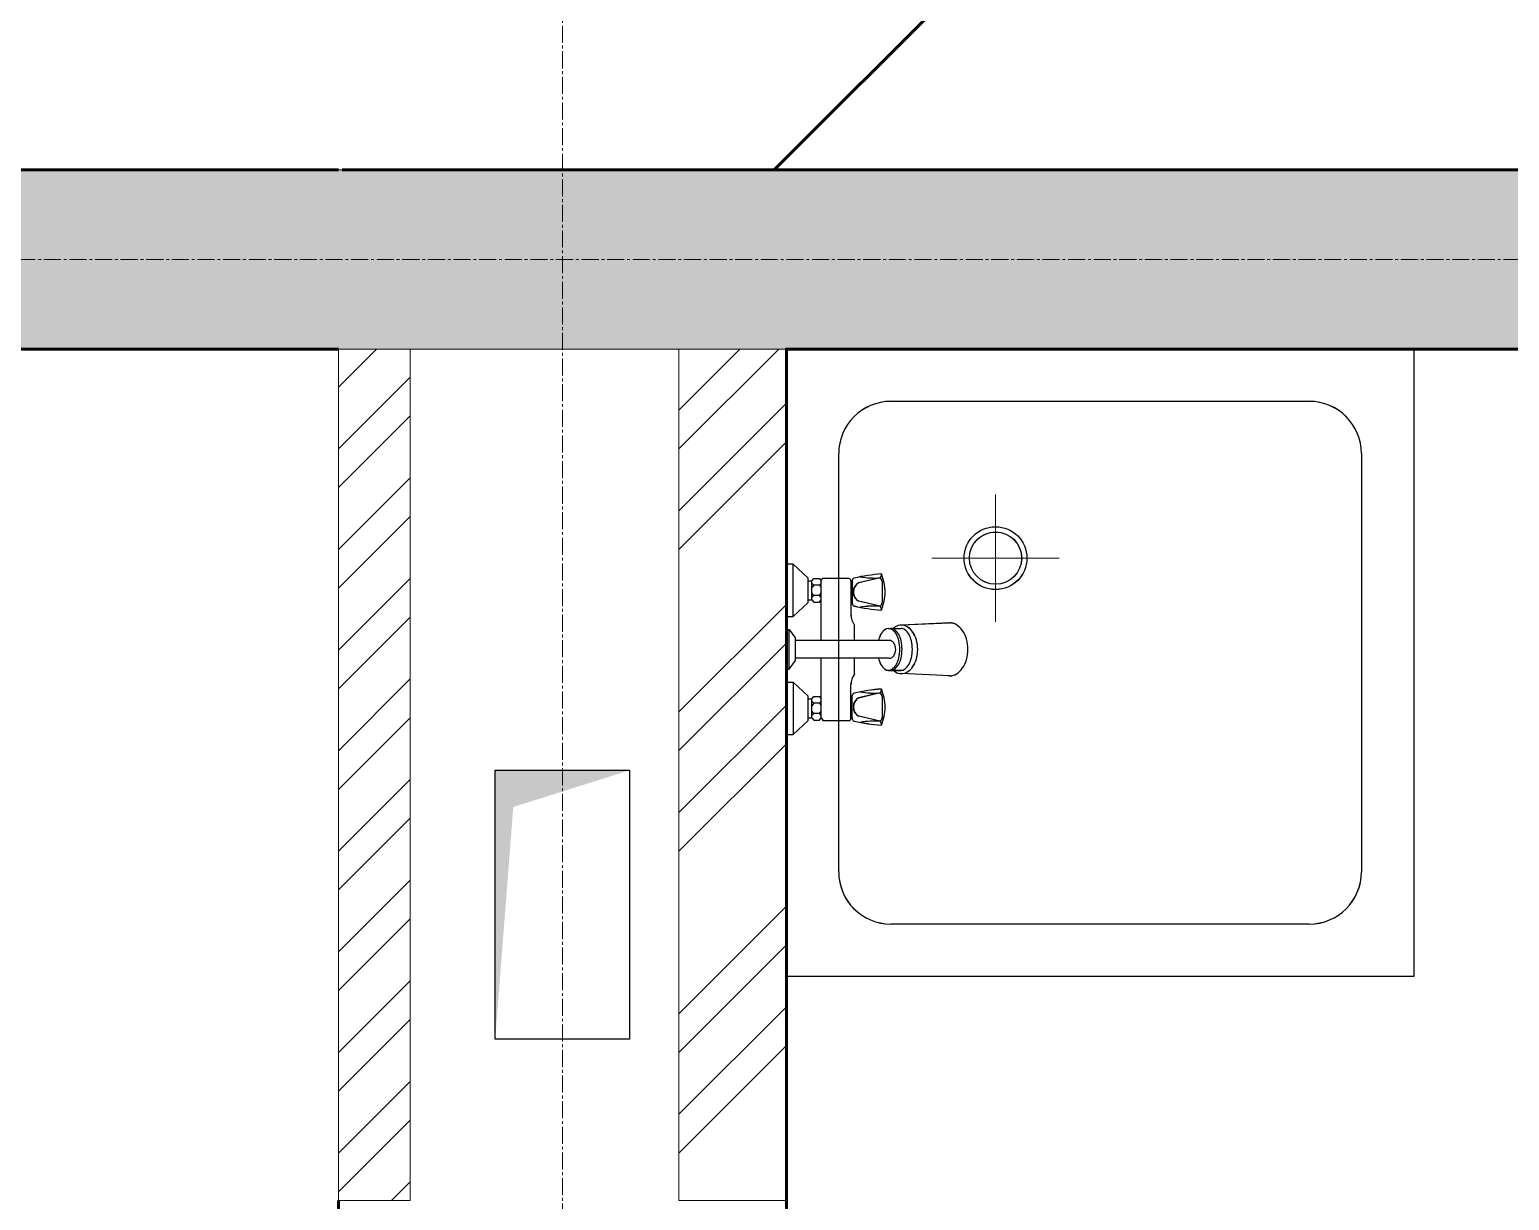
# Model space of a CAD drawing. Header units: millimetres. Extents: x 470010 to 1231400, y -134005 to 421770.
# Drawn here: x 705879 to 707530, y -6161 to -4855 of the extents above; entities that cross this region are included whole.
import ezdxf
from ezdxf.enums import TextEntityAlignment as Align

# ---------------------------------------------------------------- set-up
doc = ezdxf.new("R2010")
doc.units = ezdxf.units.MM
doc.linetypes.add('CENTER2', pattern=[28.575, 19.05, -3.175, 3.175, -3.175])
doc.layers.get('Defpoints').update_dxf_attribs({"color": 140})
for name, color, linetype, lineweight in [('0) шп потолок', 3, 'Continuous', 60), ('АР_Стены кирпич', 32, 'Continuous', 20), ('АР_Стены ПЕНОблок', 52, 'Continuous', 20), ('АР_Штриховка', 8, 'Continuous', 0)]:
    doc.layers.add(name, color=color, linetype=linetype, lineweight=lineweight)
doc.layers.add('РД_Оси_100', color=7, linetype='Continuous', lineweight=0, true_color=0x525252)
doc.styles.add('style1', font='ARIALN.TTF')

# ---------------------------------------------------------------- blocks, each defined once
blk = doc.blocks.new('СОШ_2200_АР_ОСИ_М100_28.05.24')
at = {"layer": 'РД_Оси_100', "color": 251, "linetype": 'CENTER2', "true_color": 0x636466}
blk.add_line((-5954.958, 88500), (119910, 88500), dxfattribs=at)
blk.add_lwpolyline([(33600, 139938.679), (33600, -6155)], dxfattribs=at)
blk = doc.blocks.new('A$C9108343f')
at = {"layer": 'АР_Штриховка', "linetype": 'Continuous', "lineweight": 0, "true_color": 0x000000}
h = blk.add_hatch(dxfattribs=at)
h.set_pattern_fill('AR-CONC', color=18, angle=45, style=0)
h.set_pattern_definition([(95, (-63444.08, -115658.25), (140.09465, 117.55338), [19.05, -209.55]), (40, (-63444.08, -115658.25), (-160.01845, 110.17673), [15.24, -167.64058]), (145.451445, (-63432.4, -115648.45), (-19.9238, 227.7301), [16.19001, -178.09024]), (91.1842, (-63480, -115622.33), (221.41024, 161.95341), [28.575, -314.325]), (141.63556, (-63461.55, -115608.83), (-7.08662, 342.82676), [24.28502, -267.1356]), (36.18415, (-63480, -115622.33), (-7.08662, 342.82676), [22.85997, -251.45973]), (66, (-63453.06, -115613.35), (179.51998, 34.89515), [19.05, -209.55]), (11, (-63453.06, -115613.35), (-86.53993, 173.9412), [15.24, -167.64]), (116.451445, (-63438.1, -115610.44), (92.98005, 208.83634), [16.19001, -178.08994]), (82.5, (-63444.08, -115658.25), (-57.605469, 61.973414), [0, -165.608, 0, -170.18, 0, -168.275]), (52.5, (-63444.08, -115658.25), (-23.589727, 118.087), [0, -97.028, 0, -161.798, 0, -64.135]), (12.5, (-63484.135, -115698.3), (99.927863, 91.826196), [0, -63.5, 0, -198.12, 0, -262.89]), (2.5, (-63502.1, -115716.26), (86.763904, 122.72239), [0, -82.55, 0, -131.572, 0, -186.69])])
h.paths.add_polyline_path([(31355, 95355), (31555, 95155), (34955, 95155), (34955, 95355)], flags=0)
h.paths.add_polyline_path([(34955, 95355), (34955, 95155), (36995, 95155), (36995, 95355)], flags=0)
h.paths.add_polyline_path([(38095, 95355), (38095, 95155), (40505, 95155), (40505, 95355)], flags=0)
h.paths.add_polyline_path([(40505, 95355), (40505, 95155), (41005, 95155), (41005, 95355)], flags=0)
h.paths.add_polyline_path([(41005, 95355), (41005, 95155), (42405, 95155), (42405, 95355)], flags=0)
h.paths.add_polyline_path([(43505, 95355), (43505, 95155), (43705, 95155), (43705, 95355)], flags=0)
h.paths.add_polyline_path([(43705, 95355), (43705, 95155), (43965, 95155), (43965, 95355)], flags=0)
h.paths.add_polyline_path([(45065, 95355), (45065, 95155), (46505, 95155), (46505, 95355)], flags=0)
h.paths.add_polyline_path([(46505, 95355), (46505, 95155), (47055, 95155), (47055, 95355)], flags=0)
h.paths.add_polyline_path([(48155, 95355), (48155, 95155), (48205, 95155), (48205, 95355)], flags=0)
h.paths.add_polyline_path([(48205, 95355), (48205, 95155), (52655, 95155), (52655, 95355)], flags=0)
at = {"layer": 'АР_Штриховка', "linetype": 'Continuous', "lineweight": 0, "ltscale": 0.5, "true_color": 0x000000}
h = blk.add_hatch(dxfattribs=at)
h.set_pattern_fill('ANSI31', color=18, scale=25, angle=-360, style=0)
h.set_pattern_definition([(45, (-63444.08, -115658.25), (-56.1266, 56.1266), [])])
h.paths.add_polyline_path([(40505, 94205), (40585, 94205), (40585, 95155), (40505, 95155)], flags=0)
at = {"layer": 'АР_Штриховка', "linetype": 'Continuous', "lineweight": 0, "true_color": 0x000000}
h = blk.add_hatch(dxfattribs=at)
h.set_pattern_fill('ANSI32', color=18, scale=25, style=0)
h.set_pattern_definition([(45, (-63444.08, -115658.25), (-168.3798, 168.3798), []), (45, (-63331.83, -115658.25), (-168.3798, 168.3798), [])])
h.paths.add_polyline_path([(40885, 94205), (41005, 94205), (41005, 95155), (40885, 95155)], flags=0)
at = {"color": 18, "true_color": 0x000000}
for p, q in [((41005, 94455), (41005, 95155)), ((41005, 95155), (41705, 95155)), ((41005, 94455), (41005, 95155)), ((41005, 95155), (41705, 95155)), ((41705, 95155), (41705, 94455)), ((41705, 95155), (41705, 94455)), ((41121.6, 95096.7), (41588.3, 95096.7)), ((41121.6, 95096.7), (41588.3, 95096.7)), ((41063.3, 94571.7), (41063.3, 95038.3)), ((41063.3, 94571.7), (41063.3, 95038.3)), ((41646.6, 95038.3), (41646.6, 94571.7)), ((41646.6, 95038.3), (41646.6, 94571.7)), ((41005, 94915), (41005, 94856.6)), ((41012.4, 94915), (41005, 94915)), ((41005, 94915), (41005, 94856.6)), ((41012.4, 94915), (41005, 94915)), ((41012.4, 94856.6), (41012.4, 94915)), ((41012.4, 94915), (41029.2, 94899.4)), ((41012.4, 94856.6), (41012.4, 94915)), ((41012.4, 94915), (41029.2, 94899.4)), ((41029.2, 94872.2), (41029.2, 94899.4)), ((41029.2, 94872.2), (41029.2, 94899.4)), ((41029.2, 94896.4), (41033.4, 94896.4)), ((41029.2, 94896.4), (41033.4, 94896.4)), ((41033.4, 94896.4), (41035.6, 94899)), ((41033.4, 94896.4), (41035.6, 94899)), ((41033.4, 94875.2), (41033.4, 94896.4)), ((41033.4, 94875.2), (41033.4, 94896.4)), ((41035.6, 94891.6), (41033.4, 94893.8)), ((41035.6, 94891.6), (41033.4, 94893.8)), ((41035.6, 94891.6), (41033.4, 94888.8)), ((41035.6, 94891.6), (41033.4, 94888.8)), ((41035.6, 94899), (41041.8, 94899)), ((41035.6, 94899), (41041.8, 94899)), ((41041.8, 94891.6), (41035.6, 94891.6)), ((41041.8, 94891.6), (41035.6, 94891.6)), ((41041.8, 94899), (41043.8, 94896.4)), ((41041.8, 94899), (41043.8, 94896.4)), ((41043.8, 94893.8), (41041.8, 94891.6)), ((41043.8, 94893.8), (41041.8, 94891.6)), ((41041.8, 94891.6), (41043.8, 94888.8)), ((41041.8, 94891.6), (41043.8, 94888.8)), ((41043.8, 94829.9), (41043.8, 94896.8)), ((41043.8, 94829.9), (41043.8, 94896.8)), ((41074.8, 94898.8), (41045.8, 94898.8)), ((41074.8, 94898.8), (41045.8, 94898.8)), ((41077, 94896), (41078.2, 94896)), ((41077, 94896), (41077, 94859)), ((41077, 94896), (41078.2, 94896)), ((41077, 94896), (41077, 94859)), ((41078.2, 94896), (41078.2, 94871.6)), ((41078.2, 94896), (41078.2, 94871.6)), ((41109.6, 94899.6), (41085.6, 94894)), ((41109.6, 94899.6), (41085.6, 94894)), ((41111.8, 94895.6), (41111.8, 94872)), ((41111.8, 94895.6), (41111.8, 94872)), ((41012.4, 94856.6), (41029.2, 94872.2)), ((41012.4, 94856.6), (41029.2, 94872.2)), ((41029.2, 94875.2), (41033.4, 94875.2)), ((41029.2, 94875.2), (41033.4, 94875.2)), ((41035.6, 94880), (41033.4, 94882.8)), ((41035.6, 94880), (41033.4, 94882.8)), ((41035.6, 94880), (41033.4, 94877.8)), ((41035.6, 94880), (41033.4, 94877.8)), ((41033.4, 94875.2), (41035.6, 94872.6)), ((41033.4, 94875.2), (41035.6, 94872.6)), ((41041.8, 94880), (41035.6, 94880)), ((41041.8, 94880), (41035.6, 94880)), ((41035.6, 94872.6), (41041.8, 94872.6)), ((41035.6, 94872.6), (41041.8, 94872.6)), ((41041.8, 94880), (41043.8, 94882.8)), ((41041.8, 94880), (41043.8, 94882.8)), ((41043.8, 94877.8), (41041.8, 94880)), ((41043.8, 94877.8), (41041.8, 94880)), ((41041.8, 94872.6), (41043.8, 94875.2)), ((41041.8, 94872.6), (41043.8, 94875.2)), ((41078.2, 94871.6), (41077, 94871.6)), ((41078.2, 94871.6), (41077, 94871.6)), ((41109.6, 94868), (41085.6, 94873.6)), ((41109.6, 94868), (41085.6, 94873.6)), ((41005, 94856.6), (41012.4, 94856.6)), ((41005, 94856.6), (41012.4, 94856.6)), ((41005, 94841.9), (41005, 94797.9)), ((41005, 94841.9), (41008, 94841.9)), ((41005, 94841.9), (41005, 94797.9)), ((41005, 94841.9), (41008, 94841.9)), ((41008, 94797.9), (41008, 94841.9)), ((41008, 94841.9), (41015, 94832.4)), ((41008, 94797.9), (41008, 94841.9)), ((41008, 94841.9), (41015, 94832.4)), ((41081.1, 94829.9), (41081.1, 94846.6)), ((41081.1, 94829.9), (41081.1, 94846.6)), ((41119, 94843.3), (41133, 94843.3)), ((41119, 94843.3), (41133, 94843.3)), ((41187.5, 94849.3), (41133.2, 94846.8)), ((41187.5, 94849.3), (41133.2, 94846.8)), ((41015, 94807.4), (41015, 94832.4)), ((41015, 94807.4), (41015, 94832.4)), ((41119.7, 94829.9), (41015, 94829.9)), ((41119.7, 94829.9), (41015, 94829.9)), ((41008, 94797.9), (41015, 94807.4)), ((41008, 94797.9), (41015, 94807.4)), ((41119.7, 94809.9), (41015, 94809.9)), ((41119.7, 94809.9), (41015, 94809.9)), ((41043.8, 94743.4), (41043.8, 94809.9)), ((41043.8, 94743.4), (41043.8, 94809.9)), ((41081.1, 94792.7), (41081.1, 94809.9)), ((41081.1, 94792.7), (41081.1, 94809.9)), ((41005, 94797.9), (41008, 94797.9)), ((41005, 94797.9), (41008, 94797.9)), ((41119, 94796.5), (41133, 94796.5)), ((41119, 94796.5), (41133, 94796.5)), ((41187.5, 94790.5), (41133.2, 94792.8)), ((41187.5, 94790.5), (41133.2, 94792.8)), ((41005, 94724.8), (41005, 94783.2)), ((41005, 94783.2), (41012.4, 94783.2)), ((41005, 94724.8), (41005, 94783.2)), ((41005, 94783.2), (41012.4, 94783.2)), ((41012.4, 94783.2), (41012.4, 94724.8)), ((41012.4, 94783.2), (41029.2, 94767.6)), ((41012.4, 94783.2), (41012.4, 94724.8)), ((41012.4, 94783.2), (41029.2, 94767.6)), ((41077, 94743.2), (41077, 94780.2)), ((41077, 94743.2), (41077, 94780.2)), ((41109.6, 94771.2), (41085.6, 94765.6)), ((41109.6, 94771.2), (41085.6, 94765.6)), ((41029.2, 94740.4), (41029.2, 94767.6)), ((41029.2, 94740.4), (41029.2, 94767.6)), ((41029.2, 94764.6), (41033.4, 94764.6)), ((41029.2, 94764.6), (41033.4, 94764.6)), ((41033.4, 94764.6), (41035.6, 94767.2)), ((41033.4, 94764.6), (41035.6, 94767.2)), ((41033.4, 94743.4), (41033.4, 94764.6)), ((41033.4, 94743.4), (41033.4, 94764.6)), ((41035.6, 94759.8), (41033.4, 94762)), ((41035.6, 94759.8), (41033.4, 94762)), ((41035.6, 94759.8), (41033.4, 94757)), ((41035.6, 94759.8), (41033.4, 94757)), ((41035.6, 94767.2), (41041.8, 94767.2)), ((41035.6, 94767.2), (41041.8, 94767.2)), ((41041.8, 94759.8), (41035.6, 94759.8)), ((41041.8, 94759.8), (41035.6, 94759.8)), ((41041.8, 94767.2), (41043.8, 94764.6)), ((41041.8, 94767.2), (41043.8, 94764.6)), ((41043.8, 94762), (41041.8, 94759.8)), ((41043.8, 94762), (41041.8, 94759.8)), ((41041.8, 94759.8), (41043.8, 94757)), ((41041.8, 94759.8), (41043.8, 94757)), ((41078.2, 94767.6), (41077, 94767.6)), ((41078.2, 94767.6), (41077, 94767.6)), ((41078.2, 94743.2), (41078.2, 94767.6)), ((41078.2, 94743.2), (41078.2, 94767.6)), ((41111.8, 94767.2), (41111.8, 94743.6)), ((41111.8, 94767.2), (41111.8, 94743.6)), ((41012.4, 94724.8), (41029.2, 94740.4)), ((41012.4, 94724.8), (41029.2, 94740.4)), ((41029.2, 94743.4), (41033.4, 94743.4)), ((41029.2, 94743.4), (41033.4, 94743.4)), ((41035.6, 94748.2), (41033.4, 94751)), ((41035.6, 94748.2), (41033.4, 94751)), ((41035.6, 94748.2), (41033.4, 94746)), ((41035.6, 94748.2), (41033.4, 94746)), ((41033.4, 94743.4), (41035.6, 94740.8)), ((41033.4, 94743.4), (41035.6, 94740.8)), ((41041.8, 94748.2), (41035.6, 94748.2)), ((41041.8, 94748.2), (41035.6, 94748.2)), ((41035.6, 94740.8), (41041.8, 94740.8)), ((41035.6, 94740.8), (41041.8, 94740.8)), ((41041.8, 94748.2), (41043.8, 94751)), ((41041.8, 94748.2), (41043.8, 94751)), ((41043.8, 94746), (41041.8, 94748.2)), ((41043.8, 94746), (41041.8, 94748.2)), ((41041.8, 94740.8), (41043.8, 94743.4)), ((41041.8, 94740.8), (41043.8, 94743.4)), ((41043.8, 94743.4), (41045.8, 94740.4)), ((41043.8, 94743.4), (41045.8, 94740.4)), ((41045.8, 94740.4), (41074.8, 94740.4)), ((41045.8, 94740.4), (41074.8, 94740.4)), ((41077, 94743.2), (41078.2, 94743.2)), ((41077, 94743.2), (41078.2, 94743.2)), ((41109.6, 94739.6), (41085.6, 94745.2)), ((41109.6, 94739.6), (41085.6, 94745.2)), ((41005, 94724.8), (41012.4, 94724.8)), ((41005, 94724.8), (41012.4, 94724.8)), ((41588.3, 94513.3), (41121.6, 94513.3)), ((41588.3, 94513.3), (41121.6, 94513.3)), ((41705, 94455), (41005, 94455)), ((41705, 94455), (41005, 94455))]:
    blk.add_line(p, q, dxfattribs=at)
at = {"color": 18, "lineweight": 0, "true_color": 0x000000}
for p, q in [((41238.3, 94992.7), (41238.3, 94850.6)), ((41238.3, 94992.7), (41238.3, 94850.6)), ((41309.3, 94921.7), (41167.2, 94921.7)), ((41309.3, 94921.7), (41167.2, 94921.7))]:
    blk.add_line(p, q, dxfattribs=at)
at = {"color": 18, "linetype": 'Continuous', "true_color": 0x000000}
for p, q in [((40680, 94385), (40680, 94685)), ((40680, 94685), (40830, 94685)), ((40680, 94385), (40680, 94685)), ((40680, 94685), (40830, 94685)), ((40830, 94685), (40830, 94385)), ((40830, 94685), (40830, 94385)), ((40830, 94385), (40680, 94385)), ((40830, 94385), (40680, 94385))]:
    blk.add_line(p, q, dxfattribs=at)
at = {"color": 18, "true_color": 0x000000}
for radius in [35, 35, 29.2, 29.2]:
    blk.add_circle((41238.3, 94921.7), radius, dxfattribs=at)
for centre, radius, start, end in [((41121.6, 95038.3), 58.3, 90, 180), ((41121.6, 95038.3), 58.3, 90, 180), ((41588.3, 95038.3), 58.3, 0, 90), ((41588.3, 95038.3), 58.3, 0, 90), ((41126.6, 94698.2), 206.4, 94.3337, 102.8753), ((41126.6, 94698.2), 206.4, 94.3337, 102.8753), ((41103.9, 94903.9), 7.1, 323.386, 1.3137), ((41103.9, 94903.9), 7.1, 323.386, 1.3137), ((41058.2, 94882.5), 57, 1.3137, 22.1775), ((41058.2, 94882.5), 57, 1.3137, 22.1775), ((41045.8, 94896.8), 2, 90, 180), ((41045.8, 94896.8), 2, 90, 180), ((41074.8, 94896.6), 2.26, 346.3145, 90), ((41074.8, 94896.6), 2.26, 346.3145, 90), ((41082.3, 94895.7), 4.17, 114.8509, 174.7139), ((41082.3, 94895.7), 4.17, 114.8509, 174.7139), ((41090.5, 94884.5), 10.8, 117.471, 183.2815), ((41090.5, 94884.5), 10.8, 117.471, 183.2815), ((41103.5, 94993.5), 94, 260.0669, 273.7198), ((41103.5, 94993.5), 94, 260.0669, 273.7198), ((41107, 94895.6), 4.74, 360, 57.6216), ((41107, 94895.6), 4.74, 360, 57.6216), ((41082.3, 94872), 4.17, 185.2861, 245.1491), ((41082.3, 94872), 4.17, 185.2861, 245.1491), ((41090.5, 94883.2), 10.8, 176.7185, 242.529), ((41090.5, 94883.2), 10.8, 176.7185, 242.529), ((41126.6, 95069.5), 206.4, 257.1247, 265.6663), ((41126.6, 95069.5), 206.4, 257.1247, 265.6663), ((41103.5, 94774.2), 94, 86.2802, 99.9331), ((41103.5, 94774.2), 94, 86.2802, 99.9331), ((41107, 94872), 4.74, 302.3784, 0), ((41107, 94872), 4.74, 302.3784, 0), ((41103.9, 94863.8), 7.1, 358.6863, 36.614), ((41103.9, 94863.8), 7.1, 358.6863, 36.614), ((41058.2, 94885.2), 57, 337.8225, 358.6863), ((41058.2, 94885.2), 57, 337.8225, 358.6863), ((41097.9, 94859), 20.9, 180, 216.504), ((41097.9, 94859), 20.9, 180, 216.504), ((41134.8, 94823.3), 27.9, 151.9188, 166.373), ((41134.8, 94823.3), 27.9, 151.9188, 166.373), ((41125, 94828.5), 16.9, 127.8246, 151.9188), ((41125, 94828.5), 16.9, 127.8246, 151.9188), ((41119, 94836.3), 7, 52.1754, 127.8246), ((41119, 94836.3), 7, 52.1754, 127.8246), ((41121.5, 94836.3), 7, 52.1754, 90), ((41121.5, 94836.3), 7, 52.1754, 90), ((41112.9, 94828.5), 16.9, 28.0812, 52.1754), ((41112.9, 94828.5), 16.9, 28.0812, 52.1754), ((41137.4, 94827.3), 20.7, 121.5003, 129.3684), ((41137.4, 94827.3), 20.7, 121.5003, 129.3684), ((41115.4, 94828.5), 16.9, 28.0812, 52.1754), ((41115.4, 94828.5), 16.9, 28.0812, 52.1754), ((41133.2, 94834.3), 12.6, 58.4997, 121.5003), ((41133.2, 94834.3), 12.6, 58.4997, 121.5003), ((41103.2, 94823.3), 27.9, 12.4618, 28.0812), ((41103.2, 94823.3), 27.9, 12.4618, 28.0812), ((41105.7, 94823.3), 27.9, 12.4618, 28.0812), ((41105.7, 94823.3), 27.9, 12.4618, 28.0812), ((41133, 94836.3), 7, 52.1754, 90), ((41133, 94836.3), 7, 52.1754, 90), ((41126.9, 94828.5), 16.9, 28.0812, 52.1754), ((41126.9, 94828.5), 16.9, 28.0812, 52.1754), ((41129, 94827.3), 20.7, 34.0558, 58.4997), ((41129, 94827.3), 20.7, 34.0558, 58.4997), ((41117.2, 94823.3), 27.9, 12.4618, 28.0812), ((41117.2, 94823.3), 27.9, 12.4618, 28.0812), ((41122.3, 94822.8), 28.8, 15.6411, 34.0558), ((41122.3, 94822.8), 28.8, 15.6411, 34.0558), ((41187.5, 94835.5), 13.9, 58.638, 92.6542), ((41187.5, 94835.5), 13.9, 58.638, 92.6542), ((41182.9, 94828), 22.6, 34.2002, 58.638), ((41182.9, 94828), 22.6, 34.2002, 58.638), ((41175.7, 94823.1), 31.3, 15.722, 34.2002), ((41175.7, 94823.1), 31.3, 15.722, 34.2002), ((41119.7, 94824.6), 5.33, 60.2594, 90), ((41119.7, 94824.6), 5.33, 60.2594, 90), ((41118.4, 94822.3), 7.92, 35.9421, 60.2594), ((41118.4, 94822.3), 7.92, 35.9421, 60.2594), ((41116.4, 94820.9), 10.4, 16.7153, 35.9421), ((41116.4, 94820.9), 10.4, 16.7153, 35.9421), ((41113.2, 94819.9), 13.7, 343.2847, 16.7153), ((41113.2, 94819.9), 13.7, 343.2847, 16.7153), ((41087.7, 94819.9), 43.8, 347.5382, 12.4618), ((41087.7, 94819.9), 43.8, 347.5382, 12.4618), ((41090.2, 94819.9), 43.8, 347.5382, 12.4618), ((41090.2, 94819.9), 43.8, 347.5382, 12.4618), ((41101.7, 94819.9), 43.8, 347.5382, 12.4618), ((41101.7, 94819.9), 43.8, 347.5382, 12.4618), ((41111.7, 94819.8), 39.8, 344.3589, 15.6411), ((41111.7, 94819.8), 39.8, 344.3589, 15.6411), ((41164.3, 94819.9), 43.2, 344.278, 15.722), ((41164.3, 94819.9), 43.2, 344.278, 15.722), ((41134.8, 94816.5), 27.9, 193.627, 208.0812), ((41134.8, 94816.5), 27.9, 193.627, 208.0812), ((41125, 94811.3), 16.9, 208.0812, 232.1754), ((41125, 94811.3), 16.9, 208.0812, 232.1754), ((41119.7, 94815.2), 5.33, 270, 299.7406), ((41119.7, 94815.2), 5.33, 270, 299.7406), ((41118.4, 94817.5), 7.92, 299.7406, 324.0579), ((41118.4, 94817.5), 7.92, 299.7406, 324.0579), ((41112.9, 94811.3), 16.9, 307.8246, 331.9188), ((41112.9, 94811.3), 16.9, 307.8246, 331.9188), ((41116.4, 94819), 10.4, 324.0579, 343.2847), ((41116.4, 94819), 10.4, 324.0579, 343.2847), ((41115.4, 94811.3), 16.9, 307.8246, 331.9188), ((41115.4, 94811.3), 16.9, 307.8246, 331.9188), ((41103.2, 94816.5), 27.9, 331.9188, 347.5382), ((41103.2, 94816.5), 27.9, 331.9188, 347.5382), ((41105.7, 94816.5), 27.9, 331.9188, 347.5382), ((41105.7, 94816.5), 27.9, 331.9188, 347.5382), ((41126.9, 94811.3), 16.9, 307.8246, 331.9188), ((41126.9, 94811.3), 16.9, 307.8246, 331.9188), ((41117.2, 94816.5), 27.9, 331.9188, 347.5382), ((41117.2, 94816.5), 27.9, 331.9188, 347.5382), ((41122.3, 94816.9), 28.8, 325.9442, 344.3589), ((41122.3, 94816.9), 28.8, 325.9442, 344.3589), ((41175.7, 94816.7), 31.3, 325.7998, 344.278), ((41175.7, 94816.7), 31.3, 325.7998, 344.278), ((41097.9, 94780.2), 20.9, 143.496, 180), ((41097.9, 94780.2), 20.9, 143.496, 180), ((41119, 94803.5), 7, 232.1754, 307.8246), ((41119, 94803.5), 7, 232.1754, 307.8246), ((41121.5, 94803.5), 7, 270, 307.8246), ((41121.5, 94803.5), 7, 270, 307.8246), ((41137.4, 94812.3), 20.7, 230.015, 238.4997), ((41137.4, 94812.3), 20.7, 230.015, 238.4997), ((41133.2, 94805.4), 12.6, 238.4996, 301.5003), ((41133.2, 94805.4), 12.6, 238.4996, 301.5003), ((41133, 94803.5), 7, 270, 307.8246), ((41133, 94803.5), 7, 270, 307.8246), ((41129, 94812.3), 20.7, 301.5003, 325.9442), ((41129, 94812.3), 20.7, 301.5003, 325.9442), ((41187.5, 94804.3), 13.9, 265.0226, 270), ((41187.5, 94804.3), 13.9, 265.0226, 270), ((41187.5, 94804.3), 13.9, 270, 301.362), ((41187.5, 94804.3), 13.9, 270, 301.362), ((41182.9, 94811.8), 22.6, 301.362, 325.7998), ((41182.9, 94811.8), 22.6, 301.362, 325.7998), ((41082.3, 94767.3), 4.17, 114.8509, 174.7139), ((41082.3, 94767.3), 4.17, 114.8509, 174.7139), ((41126.6, 94569.8), 206.4, 94.3337, 102.8753), ((41126.6, 94569.8), 206.4, 94.3337, 102.8753), ((41103.5, 94865.1), 94, 260.0669, 273.7198), ((41103.5, 94865.1), 94, 260.0669, 273.7198), ((41103.9, 94775.5), 7.1, 323.386, 1.3137), ((41103.9, 94775.5), 7.1, 323.386, 1.3137), ((41107, 94767.2), 4.74, 360, 57.6216), ((41107, 94767.2), 4.74, 360, 57.6216), ((41058.2, 94754.1), 57, 1.3137, 22.1775), ((41058.2, 94754.1), 57, 1.3137, 22.1775), ((41090.5, 94756.1), 10.8, 117.471, 183.2815), ((41090.5, 94756.1), 10.8, 117.471, 183.2815), ((41090.5, 94754.8), 10.8, 176.7185, 242.529), ((41090.5, 94754.8), 10.8, 176.7185, 242.529), ((41058.2, 94756.8), 57, 337.8225, 358.6863), ((41058.2, 94756.8), 57, 337.8225, 358.6863), ((41074.8, 94742.7), 2.26, 270, 13.6855), ((41074.8, 94742.7), 2.26, 270, 13.6855), ((41082.3, 94743.6), 4.17, 185.2861, 245.1491), ((41082.3, 94743.6), 4.17, 185.2861, 245.1491), ((41126.6, 94941.1), 206.4, 257.1247, 265.6663), ((41126.6, 94941.1), 206.4, 257.1247, 265.6663), ((41103.5, 94645.8), 94, 86.2802, 99.9331), ((41103.5, 94645.8), 94, 86.2802, 99.9331), ((41107, 94743.6), 4.74, 302.3784, 0), ((41107, 94743.6), 4.74, 302.3784, 0), ((41103.9, 94735.4), 7.1, 358.6863, 36.614), ((41103.9, 94735.4), 7.1, 358.6863, 36.614), ((41121.6, 94571.7), 58.3, 180, 270), ((41121.6, 94571.7), 58.3, 180, 270), ((41588.3, 94571.7), 58.3, 270, 0), ((41588.3, 94571.7), 58.3, 270, 0)]:
    blk.add_arc(centre, radius, start, end, dxfattribs=at)
at = {"color": 18, "linetype": 'Continuous', "true_color": 0x000000}
blk.add_solid([(40680, 94385), (40680, 94685), (40700.2, 94644), (40830, 94685)], dxfattribs=at)
blk.add_solid([(40680, 94385), (40680, 94685), (40700.2, 94644), (40830, 94685)], dxfattribs=at)
at = {"layer": '0) шп потолок'}
for points in [[(47005, 97405), (52645, 97405), (52645, 95355), (40509.1, 95355)], [(31355, 95355), (40505, 95355)], [(31555, 95155), (40505, 95155)], [(40585, 93705), (41005, 93705), (41005, 95155), (46519.5, 95155), (46505, 93405)]]:
    blk.add_lwpolyline(points, dxfattribs=at)
at = {"layer": 'АР_Стены кирпич', "color": 18, "linetype": 'Continuous', "lineweight": 20, "true_color": 0x000000}
for p, q in [((41005, 95155), (40885, 95155)), ((40885, 95155), (40885, 94205)), ((41005, 94205), (41005, 95155)), ((40885, 94205), (41005, 94205))]:
    blk.add_line(p, q, dxfattribs=at)
at = {"layer": 'АР_Стены ПЕНОблок', "color": 18, "linetype": 'Continuous', "lineweight": 20, "true_color": 0x000000}
for p, q in [((40505, 95355), (38095, 95355)), ((41005, 95355), (40505, 95355)), ((42405, 95355), (41005, 95355)), ((38095, 95155), (40505, 95155)), ((40505, 95155), (41005, 95155)), ((40585, 95155), (40505, 95155)), ((40505, 95155), (40505, 94205)), ((40585, 94205), (40585, 95155)), ((41005, 95155), (42405, 95155))]:
    blk.add_line(p, q, dxfattribs=at)
at = {"layer": 'РД_Оси_100'}
blk.add_blockref('СОШ_2200_АР_ОСИ_М100_28.05.24', (7155, 6755), dxfattribs=at)
at = {"layer": 'Defpoints', "color": 18, "true_color": 0x000000, "style": 'style1'}
for p in [(143949.3, 316089.1), (143975, 281639.5), (143890.4, 273244.7), (143840, 264276.8), (143967.8, 254892.4), (12252, 104178.1), (12382.6, 96023.1)]:
    blk.add_attdef('АР-ПОМЕЩЕНИЕ:НАИМЕНОВАНИЕ', text='', height=100, dxfattribs=at).set_placement(p, align=Align.MIDDLE)
at = {"layer": 'Defpoints', "color": 18, "true_color": 0x000000, "style": 'style1', "flags": 8}
for p in [(143951.3, 279099.1), (143848.3, 269251.1), (143875.3, 260094.2), (144049.7, 250824.7), (163419.3, 238153.4), (155897.5, 237966), (183037.2, 237966), (143342.9, 237876.2)]:
    blk.add_attdef('АР-ПОМЕЩЕНИЕ:НАИМЕНОВАНИЕ', text='', height=100, dxfattribs=at).set_placement(p, align=Align.MIDDLE)

msp = doc.modelspace()

# ---------------------------------------------------------------- hatches: boundary and pattern name
at = {"layer": '0) шп потолок'}
h = msp.add_hatch(dxfattribs=at)
h.set_pattern_fill('ANSI31', color=3, scale=333)
h.paths.add_polyline_path([(714593.57, 6788.758), (712723.57, 6788.758), (712723.57, 6488.758), (712473.57, 6488.758), (712473.57, 3788.758), (712473.57, 2938.758), (712723.57, 2938.758), (712723.57, 2438.758), (712473.57, 2438.758), (712473.57, -2461.242), (712723.57, -2461.242), (712723.57, -2961.242), (714593.57, -2961.242)])
h.paths.add_polyline_path([(712753.57, 6599.212, -1), (712999.455, 6599.212, -1)], flags=16)
h.paths.add_polyline_path([(718363.57, -3011.242), (718273.57, -3011.242), (714593.57, -3011.242), (712723.57, -2961.242), (712723.57, -2989.526), (711945.1, -2989.526), (711323.57, -2961.242), (710019.577, -2961.242), (708193.571, -2961.242), (706723.57, -2961.242), (706223.57, -2961.242), (706223.57, -2811.242), (704923.57, -2811.242), (704883.7, -2811.242), (704523.57, -2811.242), (702823.57, -2811.242), (701473.57, -2811.242), (697285.158, -2811.242), (697273.57, -2822.83), (697273.57, -3061.242), (696773.57, -3061.242), (696773.57, -2811.242), (696273.57, -2811.242), (694673.57, -2811.242), (692773.57, -2811.242), (692773.57, -3211.242), (692773.57, -4811.242), (692773.57, -6211.242), (693537.728, -6211.242), (695721.755, -6211.242), (696873.57, -6211.242), (697073.57, -6211.242), (697073.57, -5011.242), (700673.57, -5011.242), (702713.57, -5011.242), (704009.577, -5011.242), (706223.57, -5011.242), (706723.573, -5011.242), (708123.57, -5011.242), (709453.57, -5011.242), (709683.57, -5011.242), (710983.57, -5011.242), (712223.57, -5011.242), (712773.57, -5011.242), (714142.501, -5011.242), (718363.57, -5011.242), (718363.57, -4711.242)])
h.paths.add_polyline_path([(717877.889, -3302.242), (717877.889, -3085.57), (718297.563, -3085.57), (718297.563, -3302.242)], flags=16)
h.paths.add_polyline_path([(717876.889, -4728.57), (718296.563, -4728.57), (718296.563, -4945.242), (717876.889, -4945.242)], flags=16)
at = {"layer": 'АР_Штриховка', "linetype": 'Continuous', "lineweight": 0, "true_color": 0x000000}
h = msp.add_hatch(dxfattribs=at)
h.set_pattern_fill('AR-CONC', color=18, angle=45, style=0)
h.set_pattern_definition([(95, (602274.53, -216024.49), (140.09465, 117.55338), [19.05, -209.55]), (40, (602274.53, -216024.5), (-160.01845, 110.17673), [15.24, -167.64058]), (145.451445, (602286.2, -216014.7), (-19.9238, 227.7301), [16.19001, -178.09024]), (91.1842, (602238.6, -215988.57), (221.41024, 161.95341), [28.575, -314.325]), (141.63556, (602257.06, -215975.07), (-7.08662, 342.82676), [24.28502, -267.1356]), (36.18415, (602238.6, -215988.57), (-7.08662, 342.82676), [22.85997, -251.45973]), (66, (602265.55, -215979.59), (179.51998, 34.89515), [19.05, -209.55]), (11, (602265.55, -215979.59), (-86.53993, 173.9412), [15.24, -167.64]), (116.451445, (602280.51, -215976.68), (92.98005, 208.83634), [16.19001, -178.08994]), (82.5, (602274.53, -216024.49), (-57.605469, 61.973414), [0, -165.608, 0, -170.18, 0, -168.275]), (52.5, (602274.53, -216024.49), (-23.589727, 118.087), [0, -97.028, 0, -161.798, 0, -64.135]), (12.5, (602234.48, -216064.544), (99.927863, 91.826196), [0, -63.5, 0, -198.12, 0, -262.89]), (2.5, (602216.52, -216082.5), (86.763904, 122.72239), [0, -82.55, 0, -131.572, 0, -186.69])])
h.paths.add_polyline_path([(697073.57, -5011.242), (697273.57, -5211.242), (700673.57, -5211.242), (700673.57, -5011.242)], flags=0)
h.paths.add_polyline_path([(700673.57, -5011.242), (700673.57, -5211.242), (702713.57, -5211.242), (702713.57, -5011.242)], flags=0)
h.paths.add_polyline_path([(703813.57, -5011.242), (703813.57, -5211.242), (706223.57, -5211.242), (706223.57, -5011.242)], flags=0)
h.paths.add_polyline_path([(706223.57, -5011.242), (706223.57, -5211.242), (706723.573, -5211.242), (706723.573, -5011.242)], flags=0)
h.paths.add_polyline_path([(706723.573, -5011.242), (706723.573, -5211.242), (708123.57, -5211.242), (708123.57, -5011.242)], flags=0)
h.paths.add_polyline_path([(709223.57, -5011.242), (709223.57, -5211.242), (709423.57, -5211.242), (709423.57, -5011.242)], flags=0)
h.paths.add_polyline_path([(709423.57, -5011.242), (709423.57, -5211.242), (709683.57, -5211.242), (709683.57, -5011.242)], flags=0)
h.paths.add_polyline_path([(710783.57, -5011.242), (710783.57, -5211.242), (712223.57, -5211.242), (712223.57, -5011.242)], flags=0)
h.paths.add_polyline_path([(712223.57, -5011.242), (712223.57, -5211.242), (712773.57, -5211.242), (712773.57, -5011.242)], flags=0)
h.paths.add_polyline_path([(713873.57, -5011.242), (713873.57, -5211.242), (713923.57, -5211.242), (713923.57, -5011.242)], flags=0)
h.paths.add_polyline_path([(713923.57, -5011.242), (713923.57, -5211.242), (718373.57, -5211.242), (718373.57, -5011.242)], flags=0)
at = {"layer": 'АР_Штриховка', "linetype": 'Continuous', "lineweight": 0, "ltscale": 0.5, "true_color": 0x000000}
h = msp.add_hatch(dxfattribs=at)
h.set_pattern_fill('ANSI31', color=18, scale=25, angle=-360, style=0)
h.set_pattern_definition([(45, (602274.53, -216024.49), (-56.1266, 56.1266), [])])
h.paths.add_polyline_path([(706223.57, -6161.242), (706303.57, -6161.242), (706303.57, -5211.242), (706223.57, -5211.242)], flags=0)
at = {"layer": 'АР_Штриховка', "linetype": 'Continuous', "lineweight": 0, "true_color": 0x000000}
h = msp.add_hatch(dxfattribs=at)
h.set_pattern_fill('ANSI32', color=18, scale=25, style=0)
h.set_pattern_definition([(45, (602274.53, -216024.5), (-168.3798, 168.3798), []), (45, (602386.78, -216024.5), (-168.3798, 168.3798), [])])
h.paths.add_polyline_path([(706603.57, -6161.242), (706723.57, -6161.242), (706723.573, -5211.242), (706603.573, -5211.242)], flags=0)

# ---------------------------------------------------------------- linework, layer by layer
at = {"color": 18, "true_color": 0x000000}
for p, q in [((706723.573, -5911.242), (706723.573, -5211.242)), ((706723.573, -5211.242), (707423.573, -5211.242)), ((706723.573, -5911.242), (706723.573, -5211.242)), ((706723.573, -5211.242), (707423.573, -5211.242)), ((707423.573, -5211.242), (707423.573, -5911.242)), ((707423.573, -5211.242), (707423.573, -5911.242)), ((706840.24, -5269.575), (707306.907, -5269.575)), ((706840.24, -5269.575), (707306.907, -5269.575)), ((706781.907, -5794.575), (706781.907, -5327.909)), ((706781.907, -5794.575), (706781.907, -5327.909)), ((707365.24, -5327.909), (707365.24, -5794.575)), ((707365.24, -5327.909), (707365.24, -5794.575)), ((706723.57, -5451.26), (706723.57, -5509.66)), ((706730.97, -5451.26), (706723.57, -5451.26)), ((706723.57, -5451.26), (706723.57, -5509.66)), ((706730.97, -5451.26), (706723.57, -5451.26)), ((706730.97, -5509.66), (706730.97, -5451.26)), ((706730.97, -5451.26), (706747.77, -5466.86)), ((706730.97, -5509.66), (706730.97, -5451.26)), ((706730.97, -5451.26), (706747.77, -5466.86)), ((706747.77, -5494.06), (706747.77, -5466.86)), ((706747.77, -5494.06), (706747.77, -5466.86)), ((706747.77, -5469.86), (706751.97, -5469.86)), ((706747.77, -5469.86), (706751.97, -5469.86)), ((706751.97, -5469.86), (706754.17, -5467.26)), ((706751.97, -5469.86), (706754.17, -5467.26)), ((706751.97, -5491.06), (706751.97, -5469.86)), ((706751.97, -5491.06), (706751.97, -5469.86)), ((706754.17, -5474.66), (706751.97, -5472.46)), ((706754.17, -5474.66), (706751.97, -5472.46)), ((706754.17, -5474.66), (706751.97, -5477.46)), ((706754.17, -5474.66), (706751.97, -5477.46)), ((706754.17, -5467.26), (706760.37, -5467.26)), ((706754.17, -5467.26), (706760.37, -5467.26)), ((706760.37, -5474.66), (706754.17, -5474.66)), ((706760.37, -5474.66), (706754.17, -5474.66)), ((706760.37, -5467.26), (706762.37, -5469.86)), ((706760.37, -5467.26), (706762.37, -5469.86)), ((706762.37, -5472.46), (706760.37, -5474.66)), ((706762.37, -5472.46), (706760.37, -5474.66)), ((706760.37, -5474.66), (706762.37, -5477.46)), ((706760.37, -5474.66), (706762.37, -5477.46)), ((706762.37, -5536.329), (706762.37, -5469.398)), ((706762.37, -5536.329), (706762.37, -5469.398)), ((706793.37, -5467.398), (706764.37, -5467.398)), ((706793.37, -5467.398), (706764.37, -5467.398)), ((706795.57, -5470.198), (706796.77, -5470.198)), ((706795.57, -5470.198), (706795.57, -5507.198)), ((706795.57, -5470.198), (706796.77, -5470.198)), ((706795.57, -5470.198), (706795.57, -5507.198)), ((706796.77, -5470.198), (706796.77, -5494.598)), ((706796.77, -5470.198), (706796.77, -5494.598)), ((706828.17, -5466.598), (706804.17, -5472.198)), ((706828.17, -5466.598), (706804.17, -5472.198)), ((706830.37, -5470.598), (706830.37, -5494.198)), ((706830.37, -5470.598), (706830.37, -5494.198)), ((706730.97, -5509.66), (706747.77, -5494.06)), ((706730.97, -5509.66), (706747.77, -5494.06)), ((706747.77, -5491.06), (706751.97, -5491.06)), ((706747.77, -5491.06), (706751.97, -5491.06)), ((706754.17, -5486.26), (706751.97, -5483.46)), ((706754.17, -5486.26), (706751.97, -5483.46)), ((706754.17, -5486.26), (706751.97, -5488.46)), ((706754.17, -5486.26), (706751.97, -5488.46)), ((706751.97, -5491.06), (706754.17, -5493.66)), ((706751.97, -5491.06), (706754.17, -5493.66)), ((706760.37, -5486.26), (706754.17, -5486.26)), ((706760.37, -5486.26), (706754.17, -5486.26)), ((706754.17, -5493.66), (706760.37, -5493.66)), ((706754.17, -5493.66), (706760.37, -5493.66)), ((706760.37, -5486.26), (706762.37, -5483.46)), ((706760.37, -5486.26), (706762.37, -5483.46)), ((706762.37, -5488.46), (706760.37, -5486.26)), ((706762.37, -5488.46), (706760.37, -5486.26)), ((706760.37, -5493.66), (706762.37, -5491.06)), ((706760.37, -5493.66), (706762.37, -5491.06)), ((706796.77, -5494.598), (706795.57, -5494.598)), ((706796.77, -5494.598), (706795.57, -5494.598)), ((706828.17, -5498.198), (706804.17, -5492.598)), ((706828.17, -5498.198), (706804.17, -5492.598)), ((706723.57, -5509.66), (706730.97, -5509.66)), ((706723.57, -5509.66), (706730.97, -5509.66)), ((706723.57, -5524.329), (706723.57, -5568.329)), ((706723.57, -5524.329), (706726.57, -5524.329)), ((706723.57, -5524.329), (706723.57, -5568.329)), ((706723.57, -5524.329), (706726.57, -5524.329)), ((706726.57, -5568.329), (706726.57, -5524.329)), ((706726.57, -5524.329), (706733.57, -5533.829)), ((706726.57, -5568.329), (706726.57, -5524.329)), ((706726.57, -5524.329), (706733.57, -5533.829)), ((706799.676, -5536.329), (706799.676, -5519.648)), ((706799.676, -5536.329), (706799.676, -5519.648)), ((706837.57, -5522.9), (706851.597, -5522.9)), ((706837.57, -5522.9), (706851.597, -5522.9)), ((706906.07, -5516.9), (706851.799, -5519.4)), ((706906.07, -5516.9), (706851.799, -5519.4)), ((706733.57, -5558.829), (706733.57, -5533.829)), ((706733.57, -5558.829), (706733.57, -5533.829)), ((706838.32, -5536.329), (706733.57, -5536.329)), ((706838.32, -5536.329), (706733.57, -5536.329)), ((706726.57, -5568.329), (706733.57, -5558.829)), ((706726.57, -5568.329), (706733.57, -5558.829)), ((706838.32, -5556.329), (706733.57, -5556.329)), ((706838.32, -5556.329), (706733.57, -5556.329)), ((706762.37, -5622.798), (706762.37, -5556.329)), ((706762.37, -5622.798), (706762.37, -5556.329)), ((706799.676, -5573.548), (706799.676, -5556.329)), ((706799.676, -5573.548), (706799.676, -5556.329)), ((706723.57, -5568.329), (706726.57, -5568.329)), ((706723.57, -5568.329), (706726.57, -5568.329)), ((706837.57, -5569.758), (706851.597, -5569.758)), ((706837.57, -5569.758), (706851.597, -5569.758)), ((706906.07, -5575.758), (706851.816, -5573.4)), ((706906.07, -5575.758), (706851.816, -5573.4)), ((706723.57, -5641.398), (706723.57, -5582.998)), ((706723.57, -5582.998), (706730.97, -5582.998)), ((706723.57, -5641.398), (706723.57, -5582.998)), ((706723.57, -5582.998), (706730.97, -5582.998)), ((706730.97, -5582.998), (706730.97, -5641.398)), ((706730.97, -5582.998), (706747.77, -5598.598)), ((706730.97, -5582.998), (706730.97, -5641.398)), ((706730.97, -5582.998), (706747.77, -5598.598)), ((706795.57, -5622.998), (706795.57, -5585.998)), ((706795.57, -5622.998), (706795.57, -5585.998)), ((706828.17, -5594.998), (706804.17, -5600.598)), ((706828.17, -5594.998), (706804.17, -5600.598)), ((706747.77, -5625.798), (706747.77, -5598.598)), ((706747.77, -5625.798), (706747.77, -5598.598)), ((706747.77, -5601.598), (706751.97, -5601.598)), ((706747.77, -5601.598), (706751.97, -5601.598)), ((706751.97, -5601.598), (706754.17, -5598.998)), ((706751.97, -5601.598), (706754.17, -5598.998)), ((706751.97, -5622.798), (706751.97, -5601.598)), ((706751.97, -5622.798), (706751.97, -5601.598)), ((706754.17, -5606.398), (706751.97, -5604.198)), ((706754.17, -5606.398), (706751.97, -5604.198)), ((706754.17, -5606.398), (706751.97, -5609.198)), ((706754.17, -5606.398), (706751.97, -5609.198)), ((706754.17, -5598.998), (706760.37, -5598.998)), ((706754.17, -5598.998), (706760.37, -5598.998)), ((706760.37, -5606.398), (706754.17, -5606.398)), ((706760.37, -5606.398), (706754.17, -5606.398)), ((706760.37, -5598.998), (706762.37, -5601.598)), ((706760.37, -5598.998), (706762.37, -5601.598)), ((706762.37, -5604.198), (706760.37, -5606.398)), ((706762.37, -5604.198), (706760.37, -5606.398)), ((706760.37, -5606.398), (706762.37, -5609.198)), ((706760.37, -5606.398), (706762.37, -5609.198)), ((706796.77, -5598.598), (706795.57, -5598.598)), ((706796.77, -5598.598), (706795.57, -5598.598)), ((706796.77, -5622.998), (706796.77, -5598.598)), ((706796.77, -5622.998), (706796.77, -5598.598)), ((706830.37, -5598.998), (706830.37, -5622.598)), ((706830.37, -5598.998), (706830.37, -5622.598)), ((706730.97, -5641.398), (706747.77, -5625.798)), ((706730.97, -5641.398), (706747.77, -5625.798)), ((706747.77, -5622.798), (706751.97, -5622.798)), ((706747.77, -5622.798), (706751.97, -5622.798)), ((706754.17, -5617.998), (706751.97, -5615.198)), ((706754.17, -5617.998), (706751.97, -5615.198)), ((706754.17, -5617.998), (706751.97, -5620.198)), ((706754.17, -5617.998), (706751.97, -5620.198)), ((706751.97, -5622.798), (706754.17, -5625.398)), ((706751.97, -5622.798), (706754.17, -5625.398)), ((706760.37, -5617.998), (706754.17, -5617.998)), ((706760.37, -5617.998), (706754.17, -5617.998)), ((706754.17, -5625.398), (706760.37, -5625.398)), ((706754.17, -5625.398), (706760.37, -5625.398)), ((706760.37, -5617.998), (706762.37, -5615.198)), ((706760.37, -5617.998), (706762.37, -5615.198)), ((706762.37, -5620.198), (706760.37, -5617.998)), ((706762.37, -5620.198), (706760.37, -5617.998)), ((706760.37, -5625.398), (706762.37, -5622.798)), ((706760.37, -5625.398), (706762.37, -5622.798)), ((706762.37, -5622.798), (706764.37, -5625.798)), ((706762.37, -5622.798), (706764.37, -5625.798)), ((706764.37, -5625.798), (706793.37, -5625.798)), ((706764.37, -5625.798), (706793.37, -5625.798)), ((706795.57, -5622.998), (706796.77, -5622.998)), ((706795.57, -5622.998), (706796.77, -5622.998)), ((706828.17, -5626.598), (706804.17, -5620.998)), ((706828.17, -5626.598), (706804.17, -5620.998)), ((706723.57, -5641.398), (706730.97, -5641.398)), ((706723.57, -5641.398), (706730.97, -5641.398)), ((707306.907, -5852.909), (706840.24, -5852.909)), ((707306.907, -5852.909), (706840.24, -5852.909)), ((707423.573, -5911.242), (706723.573, -5911.242)), ((707423.573, -5911.242), (706723.573, -5911.242))]:
    msp.add_line(p, q, dxfattribs=at)
at = {"color": 18, "lineweight": 0, "true_color": 0x000000}
for p, q in [((706956.907, -5373.524), (706956.907, -5515.627)), ((706956.907, -5373.524), (706956.907, -5515.627)), ((707027.958, -5444.575), (706885.855, -5444.575)), ((707027.958, -5444.575), (706885.855, -5444.575))]:
    msp.add_line(p, q, dxfattribs=at)
at = {"color": 18, "linetype": 'Continuous', "true_color": 0x000000}
for p, q in [((706398.57, -5981.243), (706398.57, -5681.243)), ((706398.57, -5681.243), (706548.57, -5681.243)), ((706398.57, -5981.243), (706398.57, -5681.243)), ((706398.57, -5681.243), (706548.57, -5681.243)), ((706548.57, -5681.243), (706548.57, -5981.243)), ((706548.57, -5681.243), (706548.57, -5981.243)), ((706548.57, -5981.243), (706398.57, -5981.243)), ((706548.57, -5981.243), (706398.57, -5981.243))]:
    msp.add_line(p, q, dxfattribs=at)
at = {"color": 18, "true_color": 0x000000}
for radius in [35, 35, 29.167, 29.167]:
    msp.add_circle((706956.907, -5444.575), radius, dxfattribs=at)
for centre, radius, start, end in [((706840.24, -5327.909), 58.333, 90, 180), ((706840.24, -5327.909), 58.333, 90, 180), ((707306.907, -5327.909), 58.333, 0, 90), ((707306.907, -5327.909), 58.333, 0, 90), ((706845.169, -5668.038), 206.43, 94.333668, 102.875295), ((706845.169, -5668.038), 206.43, 94.333668, 102.875295), ((706822.07, -5372.773), 94.023, 260.066946, 273.71983), ((706822.07, -5372.773), 94.023, 260.066946, 273.71983), ((706822.467, -5462.361), 7.104, 323.386023, 1.313728), ((706822.467, -5462.361), 7.104, 323.386023, 1.313728), ((706776.811, -5483.704), 56.973, 1.313728, 22.177538), ((706776.811, -5483.704), 56.973, 1.313728, 22.177538), ((706764.37, -5469.398), 2, 90, 180), ((706764.37, -5469.398), 2, 90, 180), ((706793.37, -5469.662), 2.264, 346.314453, 90), ((706793.37, -5469.662), 2.264, 346.314453, 90), ((706800.922, -5470.582), 4.17, 114.850895, 174.713919), ((706800.922, -5470.582), 4.17, 114.850895, 174.713919), ((706809.152, -5481.78), 10.8, 117.471008, 183.281494), ((706809.152, -5481.78), 10.8, 117.471008, 183.281494), ((706825.634, -5470.598), 4.736, 360, 57.621587), ((706825.634, -5470.598), 4.736, 360, 57.621587), ((706800.922, -5494.214), 4.17, 185.286081, 245.149105), ((706800.922, -5494.214), 4.17, 185.286081, 245.149105), ((706809.152, -5483.016), 10.8, 176.718506, 242.528992), ((706809.152, -5483.016), 10.8, 176.718506, 242.528992), ((706845.169, -5296.758), 206.43, 257.124705, 265.666332), ((706845.169, -5296.758), 206.43, 257.124705, 265.666332), ((706822.07, -5592.023), 94.023, 86.28017, 99.933054), ((706822.07, -5592.023), 94.023, 86.28017, 99.933054), ((706825.634, -5494.198), 4.736, 302.378413, 0), ((706825.634, -5494.198), 4.736, 302.378413, 0), ((706822.467, -5502.435), 7.104, 358.686272, 36.613977), ((706822.467, -5502.435), 7.104, 358.686272, 36.613977), ((706776.811, -5481.092), 56.973, 337.822462, 358.686272), ((706776.811, -5481.092), 56.973, 337.822462, 358.686272), ((706816.498, -5507.198), 20.929, 180, 216.504021), ((706816.498, -5507.198), 20.929, 180, 216.504021), ((706853.372, -5542.909), 27.929, 151.918814, 166.372969), ((706853.372, -5542.909), 27.929, 151.918814, 166.372969), ((706843.632, -5537.713), 16.89, 127.824568, 151.918814), ((706843.632, -5537.713), 16.89, 127.824568, 151.918814), ((706837.57, -5529.904), 7.004, 52.175408, 127.824568), ((706837.57, -5529.904), 7.004, 52.175408, 127.824568), ((706840.086, -5529.904), 7.004, 52.175432, 90), ((706840.086, -5529.904), 7.004, 52.175432, 90), ((706831.507, -5537.713), 16.89, 28.081186, 52.175432), ((706831.507, -5537.713), 16.89, 28.081186, 52.175432), ((706856.054, -5538.893), 20.687, 121.500346, 129.368397), ((706856.054, -5538.893), 20.687, 121.500346, 129.368397), ((706834.023, -5537.713), 16.89, 28.081186, 52.175432), ((706834.023, -5537.713), 16.89, 28.081186, 52.175432), ((706851.82, -5531.983), 12.583, 58.499659, 121.500346), ((706851.82, -5531.983), 12.583, 58.499659, 121.500346), ((706821.767, -5542.909), 27.929, 12.461767, 28.081186), ((706821.767, -5542.909), 27.929, 12.461767, 28.081186), ((706824.283, -5542.909), 27.929, 12.461768, 28.081186), ((706824.283, -5542.909), 27.929, 12.461768, 28.081186), ((706851.597, -5529.904), 7.004, 52.175432, 90), ((706851.597, -5529.904), 7.004, 52.175432, 90), ((706845.534, -5537.713), 16.89, 28.081186, 52.175432), ((706845.534, -5537.713), 16.89, 28.081186, 52.175432), ((706847.585, -5538.893), 20.687, 34.05578, 58.499654), ((706847.585, -5538.893), 20.687, 34.05578, 58.499654), ((706835.794, -5542.909), 27.929, 12.461767, 28.081186), ((706835.794, -5542.909), 27.929, 12.461767, 28.081186), ((706840.874, -5543.429), 28.787, 15.641061, 34.05578), ((706840.874, -5543.429), 28.787, 15.641061, 34.05578), ((706906.07, -5530.758), 13.858, 58.637971, 92.654176), ((706906.07, -5530.758), 13.858, 58.637971, 92.654176), ((706901.52, -5538.223), 22.6, 34.200158, 58.637979), ((706901.52, -5538.223), 22.6, 34.200158, 58.637979), ((706894.312, -5543.121), 31.315, 15.721959, 34.200158), ((706894.312, -5543.121), 31.315, 15.721959, 34.200158), ((706838.32, -5541.66), 5.331, 60.259417, 90), ((706838.32, -5541.66), 5.331, 60.259417, 90), ((706837.038, -5543.904), 7.915, 35.942112, 60.259417), ((706837.038, -5543.904), 7.915, 35.942112, 60.259417), ((706835.015, -5545.37), 10.414, 16.715266, 35.942112), ((706835.015, -5545.37), 10.414, 16.715266, 35.942112), ((706831.823, -5546.329), 13.747, 343.284739, 16.715266), ((706831.823, -5546.329), 13.747, 343.284739, 16.715266), ((706806.292, -5546.329), 43.777, 347.538205, 12.461768), ((706806.292, -5546.329), 43.777, 347.538205, 12.461768), ((706808.808, -5546.329), 43.777, 347.538205, 12.461768), ((706808.808, -5546.329), 43.777, 347.538205, 12.461768), ((706820.319, -5546.329), 43.777, 347.538205, 12.461768), ((706820.319, -5546.329), 43.777, 347.538205, 12.461768), ((706830.263, -5546.4), 39.807, 344.35892, 15.641061), ((706830.263, -5546.4), 39.807, 344.35892, 15.641061), ((706882.917, -5546.329), 43.153, 344.278018, 15.721959), ((706882.917, -5546.329), 43.153, 344.278018, 15.721959), ((706853.372, -5549.749), 27.929, 193.627031, 208.081186), ((706853.372, -5549.749), 27.929, 193.627031, 208.081186), ((706843.632, -5554.945), 16.89, 208.081186, 232.175432), ((706843.632, -5554.945), 16.89, 208.081186, 232.175432), ((706838.32, -5550.998), 5.331, 270, 299.740583), ((706838.32, -5550.998), 5.331, 270, 299.740583), ((706837.038, -5548.754), 7.915, 299.740583, 324.057888), ((706837.038, -5548.754), 7.915, 299.740583, 324.057888), ((706831.507, -5554.945), 16.89, 307.824568, 331.918814), ((706831.507, -5554.945), 16.89, 307.824568, 331.918814), ((706835.015, -5547.288), 10.414, 324.057888, 343.284734), ((706835.015, -5547.288), 10.414, 324.057888, 343.284734), ((706834.023, -5554.945), 16.89, 307.824568, 331.918814), ((706834.023, -5554.945), 16.89, 307.824568, 331.918814), ((706821.767, -5549.749), 27.929, 331.918814, 347.538233), ((706821.767, -5549.749), 27.929, 331.918814, 347.538233), ((706824.283, -5549.749), 27.929, 331.918814, 347.538232), ((706824.283, -5549.749), 27.929, 331.918814, 347.538232), ((706845.534, -5554.945), 16.89, 307.824568, 331.918814), ((706845.534, -5554.945), 16.89, 307.824568, 331.918814), ((706835.794, -5549.749), 27.929, 331.918814, 347.538233), ((706835.794, -5549.749), 27.929, 331.918814, 347.538233), ((706840.874, -5549.371), 28.787, 325.94422, 344.358939), ((706840.874, -5549.371), 28.787, 325.94422, 344.358939), ((706894.312, -5549.537), 31.315, 325.799842, 344.278041), ((706894.312, -5549.537), 31.315, 325.799842, 344.278041), ((706816.498, -5585.998), 20.929, 143.495979, 180), ((706816.498, -5585.998), 20.929, 143.495979, 180), ((706837.57, -5562.754), 7.004, 232.175445, 307.824568), ((706837.57, -5562.754), 7.004, 232.175445, 307.824568), ((706840.086, -5562.754), 7.004, 270, 307.824568), ((706840.086, -5562.754), 7.004, 270, 307.824568), ((706856.054, -5553.907), 20.687, 230.015015, 238.499654), ((706856.054, -5553.907), 20.687, 230.015015, 238.499654), ((706851.82, -5560.817), 12.583, 238.499639, 301.500346), ((706851.82, -5560.817), 12.583, 238.499639, 301.500346), ((706851.597, -5562.754), 7.004, 270, 307.824568), ((706851.597, -5562.754), 7.004, 270, 307.824568), ((706847.585, -5553.907), 20.687, 301.500346, 325.94422), ((706847.585, -5553.907), 20.687, 301.500346, 325.94422), ((706906.07, -5561.9), 13.858, 265.022647, 270), ((706906.07, -5561.9), 13.858, 265.022647, 270), ((706906.07, -5561.9), 13.858, 270, 301.362021), ((706906.07, -5561.9), 13.858, 270, 301.362021), ((706901.52, -5554.435), 22.6, 301.362021, 325.799842), ((706901.52, -5554.435), 22.6, 301.362021, 325.799842), ((706800.922, -5598.982), 4.17, 114.850895, 174.713919), ((706800.922, -5598.982), 4.17, 114.850895, 174.713919), ((706845.169, -5796.438), 206.43, 94.333668, 102.875295), ((706845.169, -5796.438), 206.43, 94.333668, 102.875295), ((706822.07, -5501.173), 94.023, 260.066946, 273.71983), ((706822.07, -5501.173), 94.023, 260.066946, 273.71983), ((706822.467, -5590.761), 7.104, 323.386023, 1.313728), ((706822.467, -5590.761), 7.104, 323.386023, 1.313728), ((706825.634, -5598.998), 4.736, 360, 57.621587), ((706825.634, -5598.998), 4.736, 360, 57.621587), ((706776.811, -5612.104), 56.973, 1.313728, 22.177538), ((706776.811, -5612.104), 56.973, 1.313728, 22.177538), ((706809.152, -5610.18), 10.8, 117.471008, 183.281494), ((706809.152, -5610.18), 10.8, 117.471008, 183.281494), ((706809.152, -5611.416), 10.8, 176.718506, 242.528992), ((706809.152, -5611.416), 10.8, 176.718506, 242.528992), ((706776.811, -5609.492), 56.973, 337.822462, 358.686272), ((706776.811, -5609.492), 56.973, 337.822462, 358.686272), ((706793.37, -5623.533), 2.264, 270, 13.685547), ((706793.37, -5623.533), 2.264, 270, 13.685547), ((706800.922, -5622.614), 4.17, 185.286081, 245.149105), ((706800.922, -5622.614), 4.17, 185.286081, 245.149105), ((706845.169, -5425.158), 206.43, 257.124705, 265.666332), ((706845.169, -5425.158), 206.43, 257.124705, 265.666332), ((706822.07, -5720.423), 94.023, 86.28017, 99.933054), ((706822.07, -5720.423), 94.023, 86.28017, 99.933054), ((706825.634, -5622.598), 4.736, 302.378413, 0), ((706825.634, -5622.598), 4.736, 302.378413, 0), ((706822.467, -5630.835), 7.104, 358.686272, 36.613977), ((706822.467, -5630.835), 7.104, 358.686272, 36.613977), ((706840.24, -5794.575), 58.333, 180, 270), ((706840.24, -5794.575), 58.333, 180, 270), ((707306.907, -5794.575), 58.333, 270, 0), ((707306.907, -5794.575), 58.333, 270, 0)]:
    msp.add_arc(centre, radius, start, end, dxfattribs=at)
at = {"color": 18, "linetype": 'Continuous', "true_color": 0x000000}
msp.add_solid([(706398.57, -5981.243), (706398.57, -5681.243), (706418.767, -5722.216), (706548.57, -5681.243)], dxfattribs=at)
msp.add_solid([(706398.57, -5981.243), (706398.57, -5681.243), (706418.767, -5722.216), (706548.57, -5681.243)], dxfattribs=at)
at = {"layer": '0) шп потолок'}
for points in [[(712723.57, -2961.242), (718363.57, -2961.242), (718363.57, -5011.242), (706227.667, -5011.242)], [(697073.57, -5011.242), (706223.57, -5011.242)], [(697273.57, -5211.242), (706223.57, -5211.242)], [(706303.57, -6661.242), (706723.57, -6661.242), (706723.573, -5211.242), (712238.085, -5211.242), (712223.57, -6961.242)], [(706223.57, -6161.242), (706223.57, -6661.242)]]:
    msp.add_lwpolyline(points, dxfattribs=at)
at = {"layer": 'АР_Стены кирпич', "color": 18, "linetype": 'Continuous', "lineweight": 20, "true_color": 0x000000}
for p, q in [((706603.573, -5211.242), (706603.57, -6161.242)), ((706723.573, -5211.242), (706603.573, -5211.242)), ((706723.57, -6161.242), (706723.573, -5211.242)), ((706603.57, -6161.242), (706723.57, -6161.242))]:
    msp.add_line(p, q, dxfattribs=at)
at = {"layer": 'АР_Стены ПЕНОблок', "color": 18, "linetype": 'Continuous', "lineweight": 20, "true_color": 0x000000}
for p, q in [((706223.57, -5011.242), (703813.57, -5011.242)), ((706723.573, -5011.242), (706223.57, -5011.242)), ((708123.57, -5011.242), (706723.573, -5011.242)), ((703813.57, -5211.242), (706223.57, -5211.242)), ((706223.57, -5211.242), (706723.573, -5211.242)), ((706303.57, -5211.242), (706223.57, -5211.242)), ((706223.57, -5211.242), (706223.57, -6161.242)), ((706303.57, -6161.242), (706303.57, -5211.242)), ((706723.573, -5211.242), (708123.57, -5211.242)), ((706223.57, -6161.242), (706303.57, -6161.242))]:
    msp.add_line(p, q, dxfattribs=at)

# ---------------------------------------------------------------- block references
msp.add_blockref('A$C9108343f', (665718.612, -100366.242))
at = {"layer": 'РД_Оси_100'}
msp.add_blockref('СОШ_2200_АР_ОСИ_М100_28.05.24', (672873.57, -93611.242), dxfattribs=at)

doc.saveas('drawing.dxf')
